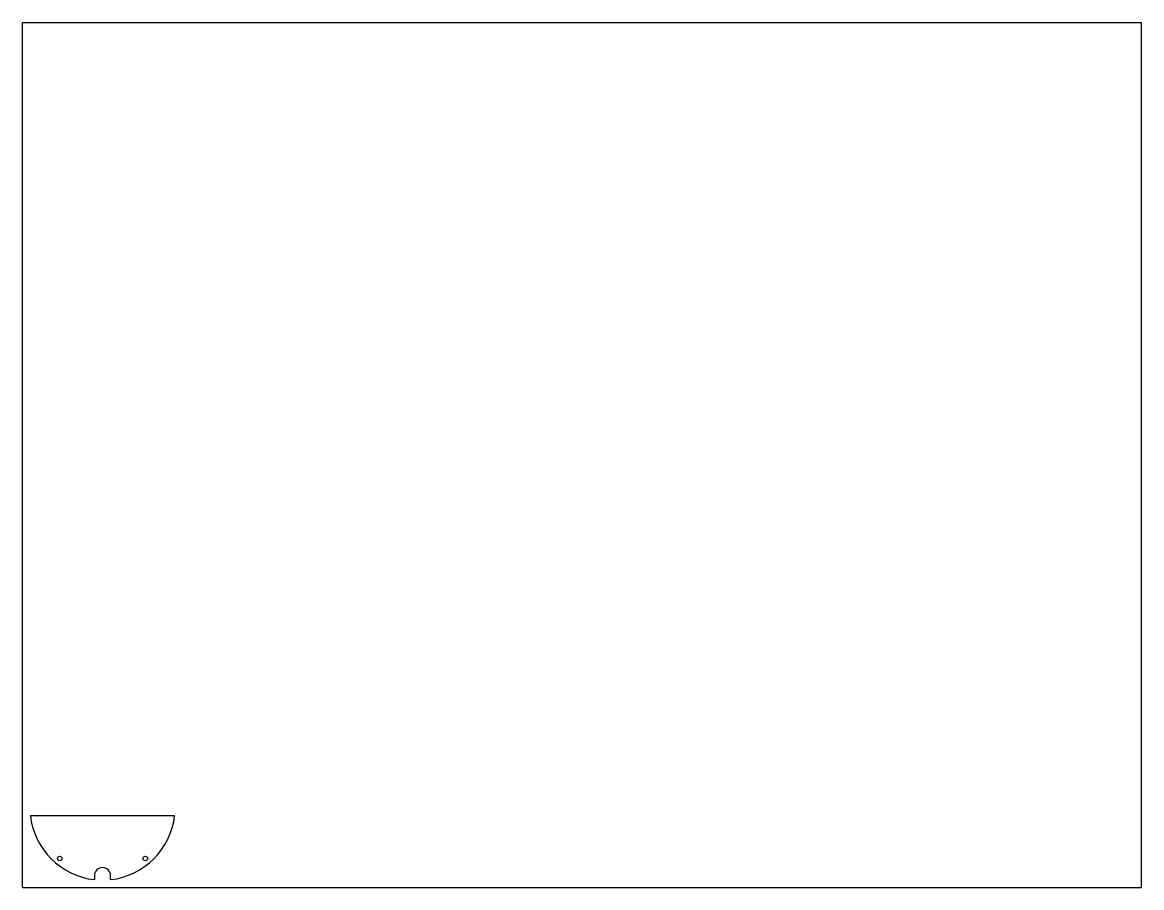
# Model space of a CAD drawing. Header units: millimetres. Extents: x 0 to 559, y 0 to 432.
import ezdxf

# ---------------------------------------------------------------- set-up
doc = ezdxf.new("R2010")
doc.units = ezdxf.units.MM
doc.header["$LTSCALE"] = 30.734
doc.layers.get('0').update_dxf_attribs({"linetype": 'CONTINUOUS'})
doc.layers.add('1__AXES', color=7, linetype='CONTINUOUS')

msp = doc.modelspace()

# ---------------------------------------------------------------- linework, layer by layer
at = {"color": 7, "linetype": 'CONTINUOUS'}
for p, q in [((0, 0), (0, 431.8)), ((0, 431.8), (558.8, 431.8)), ((558.8, 0), (558.8, 431.8)), ((3.97, 36), (76.03, 36)), ((36, 6), (36, 3.97)), ((44, 3.97), (44, 6)), ((0, 0), (558.8, 0))]:
    msp.add_line(p, q, dxfattribs=at)
for centre, radius, start, end in [((40, 40), 36.25, 186.3352, 263.6648), ((40, 40), 36.25, 276.3352, 353.6648), ((40, 6), 4, 0, 180)]:
    msp.add_arc(centre, radius, start, end, dxfattribs=at)
at = {"layer": '1__AXES', "color": 7, "linetype": 'CONTINUOUS'}
for centre in [(18.63, 14.53), (61.37, 14.53)]:
    msp.add_circle(centre, 1.1, dxfattribs=at)

doc.saveas('drawing.dxf')
